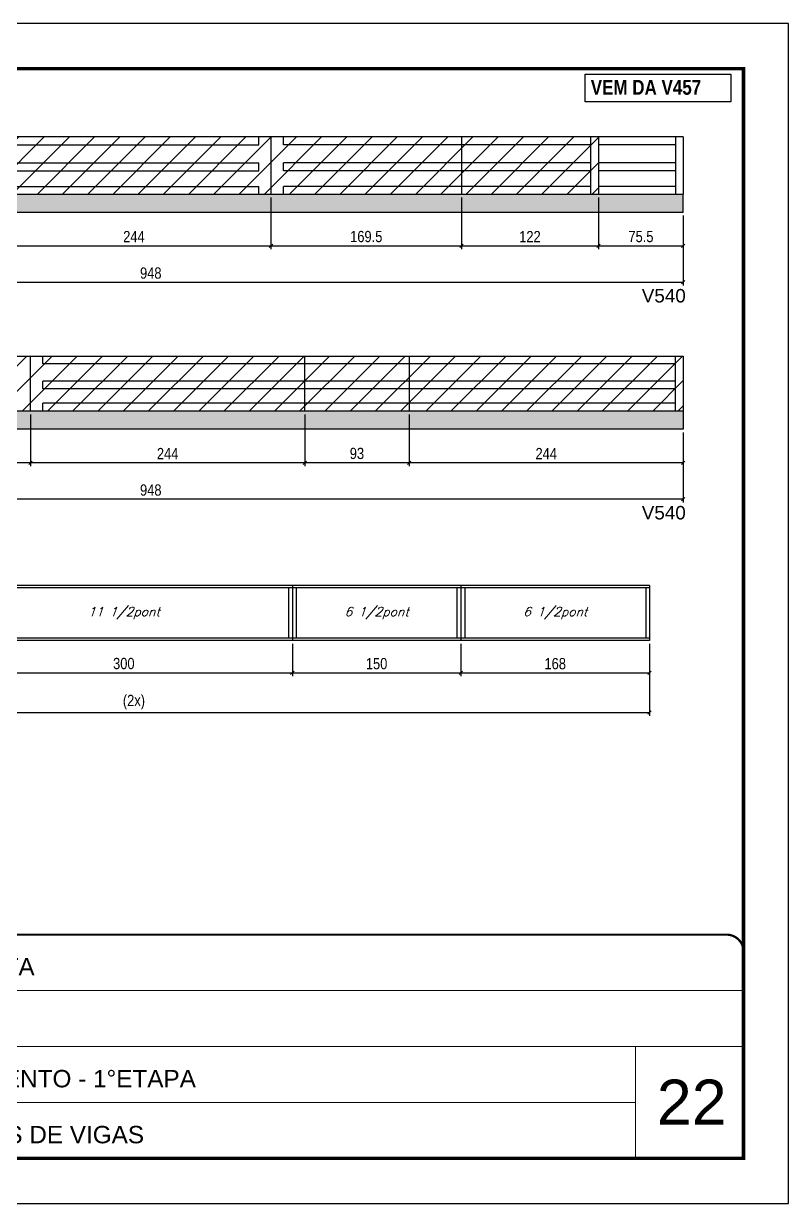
# Model space of a CAD drawing. Extents: x 3309 to 9563, y -2522 to 14608.
# Drawn here: x 5712 to 6393, y 7815 to 8865 of the extents above; entities that cross this region are included whole.
import ezdxf

# ---------------------------------------------------------------- set-up
doc = ezdxf.new("R2010")
doc.units = 0
doc.header["$PDMODE"] = 35
doc.header["$PDSIZE"] = -10
doc.linetypes.add('CONTINUO', pattern=[0])
doc.linetypes.add('DASHED', pattern=[0.75, 0.5, -0.25])
for name, color, linetype in [('5', 5, 'Continuous'), ('COTA', 241, 'Continuous'), ('NOMENCLATURA', 7, 'Continuous'), ('Painéis', 200, 'Continuous'), ('SARR_2.2x7', 40, 'Continuous'), ('SARR_3.5x7', 81, 'Continuous'), ('texto', 7, 'Continuous')]:
    doc.layers.add(name, color=color, linetype=linetype)
for name, color, linetype, lineweight in [('CARIMBO', 255, 'Continuous', 9), ('Folhas', 255, 'Continuous', 9), ('Hachura', 251, 'Continuous', 9), ('SARRAFO DE PRESSAO', 251, 'DASHED', 9)]:
    doc.layers.add(name, color=color, linetype=linetype, lineweight=lineweight)
doc.layers.add('Laje_Perimetro', color=7, linetype='Continuous', plot=False)
doc.styles.add('ARIAL', font='arial.ttf')
doc.styles.add('COTA TECNICA', font='techl___.ttf', dxfattribs={"height": 10})
doc.styles.add('Romans', font='romans.shx')
doc.styles.get("Standard").update_dxf_attribs({"font": 'arial.ttf'})
doc.styles.add('TECNICA', font='techb___.ttf', dxfattribs={"height": 10})
doc.styles.add('Tecnologia', font='')
doc.styles.get('Tecnologia').set_extended_font_data('Forgotten Futurist')
doc.dimstyles.new('PAINEL', dxfattribs={"dimtxt": 10, "dimasz": 3, "dimexe": 3, "dimexo": 3, "dimgap": 3, "dimtad": 1, "dimdec": 1, "dimzin": 12, "dimdsep": 46, "dimtxsty": 'COTA TECNICA', "dimblk1": 'OBLIQUE', "dimblk2": 'OBLIQUE', "dimsah": 1, "dimcen": 0.9, "dimclrd": 4, "dimclre": 4, "dimclrt": 240, "dimadec": 1, "dimazin": 3, "dimtfac": 1, "dimtdec": 1, "dimtmove": 0, "dimatfit": 3, "dimfxl": 1, "dimtolj": 1, "dimtzin": 12, "dimarcsym": 0})
pattern_1 = [(45, (0, -19.58), (-11.22532, 11.22532), [])]

# ---------------------------------------------------------------- blocks, each defined once
blk = doc.blocks.new('9999999999')
at = {"color": 30, "linetype": 'CONTINUO'}
for p, q in [((98564.6, 34230.2), (98564.6, 34429.4)), ((98564.6, 34379.6), (99584, 34379.6)), ((98564.6, 34329.8), (99488, 34329.8)), ((99584, 34329.8), (99488, 34329.8)), ((99488, 34329.8), (99488, 34230.2)), ((98564.6, 34280), (99488, 34280))]:
    blk.add_line(p, q, dxfattribs=at)
at = {"color": 30, "linetype": 'CONTINUO', "const_width": 2}
blk.add_lwpolyline([(99584, 34230.2), (99584, 34414.4, 0.414214), (99569, 34429.4), (98229, 34429.4, 0.414214), (98214, 34414.4), (98214, 34245.2, 0.414214), (98229, 34230.2), (99584, 34230.2)], format="xyb", dxfattribs=at)
at = {"layer": 'Folhas'}
blk.add_lwpolyline([(98139, 34190.2), (99624, 34190.2), (99624, 35240.2), (98139, 35240.2)], close=True, dxfattribs=at)
at = {"layer": 'Folhas', "color": 30, "const_width": 3}
blk.add_lwpolyline([(98214, 34230.2), (99584, 34230.2), (99584, 35200.2), (98214, 35200.2)], close=True, dxfattribs=at)
at = {"color": 7, "linetype": 'Continuous', "ltscale": 5, "style": 'ARIAL'}
for s, height, p in [('ZAMBETTA', 15.48, (98837.7, 34393.1)), ('LUXOR', 15.48, (98837.7, 34343.3)), ('2°PAVIMENTO - 1°ETAPA', 15.483, (98837.7, 34293.5)), ('NOVA SISTEMAS CONSTRUTIVOS', 11.059, (98263.2, 34267.2)), ('LATERAIS DE VIGAS', 15.483, (98837.7, 34243.7))]:
    blk.add_text(s, height=height, dxfattribs=at).set_placement(p)
at = {"layer": 'Folhas', "color": 7, "style": 'Tecnologia', "width": 1.5}
for s, p in [('CLIENTE:', (98573.7, 34397.2)), ('OBRA:', (98573.7, 34347.3)), ('PAVIMENTO:', (98573.7, 34297.5)), ('PROJETO:', (98573.7, 34247.7))]:
    blk.add_text(s, height=14, dxfattribs=at).set_placement(p)
blk = doc.blocks.new('_Oblique')
at = {"color": 0, "linetype": 'ByBlock', "lineweight": -2}
blk.add_line((-0.5, -0.5), (0.5, 0.5), dxfattribs=at)
blk = doc.blocks.new('*D1628')
at = {"layer": 'COTA', "color": 4, "lineweight": -2, "transparency": 16777216}
for p, q in [((5351.3, 8694.1), (5351.3, 8631.8)), ((6299.3, 8694.1), (6299.3, 8631.8)), ((5351.3, 8634.8), (6299.3, 8634.8))]:
    blk.add_line(p, q, dxfattribs=at)
at = {"layer": 'Defpoints', "color": 0, "transparency": 16777216}
for p in [(5351.3, 8697.1), (6299.3, 8697.1), (6299.3, 8634.8)]:
    blk.add_point(p, dxfattribs=at)
at = {"layer": 'COTA', "color": 4, "lineweight": -2, "transparency": 16777216, "xscale": 3, "yscale": 3, "zscale": 3, "rotation": 180}
blk.add_blockref('_Oblique', (5351.3, 8634.8), dxfattribs=at)
at = {"layer": 'COTA', "color": 4, "lineweight": -2, "transparency": 16777216, "xscale": 3, "yscale": 3, "zscale": 3}
blk.add_blockref('_Oblique', (6299.3, 8634.8), dxfattribs=at)
at = {"layer": 'COTA', "color": 240, "transparency": 16777216, "insert": (5825.3, 8642.9), "char_height": 10, "attachment_point": 5, "style": 'COTA TECNICA'}
blk.add_mtext('\\A1;948', dxfattribs=at)
blk = doc.blocks.new('*D1627')
at = {"layer": 'COTA', "color": 4, "lineweight": -2, "transparency": 16777216}
for p, q in [((5688.3, 8710.1), (5688.3, 8664.3)), ((5932.3, 8710.1), (5932.3, 8664.3)), ((5688.3, 8667.3), (5932.3, 8667.3))]:
    blk.add_line(p, q, dxfattribs=at)
at = {"layer": 'Defpoints', "color": 0, "transparency": 16777216}
for p in [(5688.3, 8713.1), (5932.3, 8713.1), (5932.3, 8667.3)]:
    blk.add_point(p, dxfattribs=at)
at = {"layer": 'COTA', "color": 4, "lineweight": -2, "transparency": 16777216, "xscale": 3, "yscale": 3, "zscale": 3, "rotation": 180}
blk.add_blockref('_Oblique', (5688.3, 8667.3), dxfattribs=at)
at = {"layer": 'COTA', "color": 4, "lineweight": -2, "transparency": 16777216, "xscale": 3, "yscale": 3, "zscale": 3}
blk.add_blockref('_Oblique', (5932.3, 8667.3), dxfattribs=at)
at = {"layer": 'COTA', "color": 240, "transparency": 16777216, "insert": (5810.3, 8675.4), "char_height": 10, "attachment_point": 5, "style": 'COTA TECNICA'}
blk.add_mtext('\\A1;244', dxfattribs=at)
blk = doc.blocks.new('*D1632')
at = {"layer": 'COTA', "color": 4, "lineweight": -2, "transparency": 16777216}
for p, q in [((5932.3, 8710.1), (5932.3, 8664.3)), ((6101.8, 8710.1), (6101.8, 8664.3)), ((5932.3, 8667.3), (6101.8, 8667.3))]:
    blk.add_line(p, q, dxfattribs=at)
at = {"layer": 'Defpoints', "color": 0, "transparency": 16777216}
for p in [(5932.3, 8713.1), (6101.8, 8713.1), (6101.8, 8667.3)]:
    blk.add_point(p, dxfattribs=at)
at = {"layer": 'COTA', "color": 4, "lineweight": -2, "transparency": 16777216, "xscale": 3, "yscale": 3, "zscale": 3, "rotation": 180}
blk.add_blockref('_Oblique', (5932.3, 8667.3), dxfattribs=at)
at = {"layer": 'COTA', "color": 4, "lineweight": -2, "transparency": 16777216, "xscale": 3, "yscale": 3, "zscale": 3}
blk.add_blockref('_Oblique', (6101.8, 8667.3), dxfattribs=at)
at = {"layer": 'COTA', "color": 240, "transparency": 16777216, "insert": (6017.1, 8675.4), "char_height": 10, "attachment_point": 5, "style": 'COTA TECNICA'}
blk.add_mtext('\\A1;169.5', dxfattribs=at)
blk = doc.blocks.new('*D1633')
at = {"layer": 'COTA', "color": 4, "lineweight": -2, "transparency": 16777216}
for p, q in [((6101.8, 8710.1), (6101.8, 8664.3)), ((6223.8, 8710.1), (6223.8, 8664.3)), ((6101.8, 8667.3), (6223.8, 8667.3))]:
    blk.add_line(p, q, dxfattribs=at)
at = {"layer": 'Defpoints', "color": 0, "transparency": 16777216}
for p in [(6101.8, 8713.1), (6223.8, 8713.1), (6223.8, 8667.3)]:
    blk.add_point(p, dxfattribs=at)
at = {"layer": 'COTA', "color": 4, "lineweight": -2, "transparency": 16777216, "xscale": 3, "yscale": 3, "zscale": 3, "rotation": 180}
blk.add_blockref('_Oblique', (6101.8, 8667.3), dxfattribs=at)
at = {"layer": 'COTA', "color": 4, "lineweight": -2, "transparency": 16777216, "xscale": 3, "yscale": 3, "zscale": 3}
blk.add_blockref('_Oblique', (6223.8, 8667.3), dxfattribs=at)
at = {"layer": 'COTA', "color": 240, "transparency": 16777216, "insert": (6162.8, 8675.4), "char_height": 10, "attachment_point": 5, "style": 'COTA TECNICA'}
blk.add_mtext('\\A1;122', dxfattribs=at)
blk = doc.blocks.new('*D1634')
at = {"layer": 'COTA', "color": 4, "lineweight": -2, "transparency": 16777216}
for p, q in [((6223.8, 8710.1), (6223.8, 8664.3)), ((6299.3, 8694.1), (6299.3, 8664.3)), ((6223.8, 8667.3), (6299.3, 8667.3))]:
    blk.add_line(p, q, dxfattribs=at)
at = {"layer": 'Defpoints', "color": 0, "transparency": 16777216}
for p in [(6223.8, 8713.1), (6299.3, 8697.1), (6299.3, 8667.3)]:
    blk.add_point(p, dxfattribs=at)
at = {"layer": 'COTA', "color": 4, "lineweight": -2, "transparency": 16777216, "xscale": 3, "yscale": 3, "zscale": 3, "rotation": 180}
blk.add_blockref('_Oblique', (6223.8, 8667.3), dxfattribs=at)
at = {"layer": 'COTA', "color": 4, "lineweight": -2, "transparency": 16777216, "xscale": 3, "yscale": 3, "zscale": 3}
blk.add_blockref('_Oblique', (6299.3, 8667.3), dxfattribs=at)
at = {"layer": 'COTA', "color": 240, "transparency": 16777216, "insert": (6261.6, 8675.4), "char_height": 10, "attachment_point": 5, "style": 'COTA TECNICA'}
blk.add_mtext('\\A1;75.5', dxfattribs=at)
blk = doc.blocks.new('*D1635')
at = {"layer": 'COTA', "color": 4, "lineweight": -2, "transparency": 16777216}
for p, q in [((5351.3, 8501.1), (5351.3, 8438.7)), ((6299.3, 8501.1), (6299.3, 8438.7)), ((6299.3, 8441.7), (5351.3, 8441.7))]:
    blk.add_line(p, q, dxfattribs=at)
at = {"layer": 'Defpoints', "color": 0, "transparency": 16777216}
for p in [(5351.3, 8504.1), (6299.3, 8504.1), (5351.3, 8441.7)]:
    blk.add_point(p, dxfattribs=at)
at = {"layer": 'COTA', "color": 4, "lineweight": -2, "transparency": 16777216, "xscale": 3, "yscale": 3, "zscale": 3, "rotation": 180}
blk.add_blockref('_Oblique', (5351.3, 8441.7), dxfattribs=at)
at = {"layer": 'COTA', "color": 4, "lineweight": -2, "transparency": 16777216, "xscale": 3, "yscale": 3, "zscale": 3}
blk.add_blockref('_Oblique', (6299.3, 8441.7), dxfattribs=at)
at = {"layer": 'COTA', "color": 240, "transparency": 16777216, "insert": (5825.3, 8449.8), "char_height": 10, "attachment_point": 5, "style": 'COTA TECNICA'}
blk.add_mtext('\\A1;948', dxfattribs=at)
blk = doc.blocks.new('*D1637')
at = {"layer": 'COTA', "color": 4, "lineweight": -2, "transparency": 16777216}
for p, q in [((6055.3, 8517.1), (6055.3, 8471.2)), ((6299.3, 8501.1), (6299.3, 8471.2)), ((6299.3, 8474.2), (6055.3, 8474.2))]:
    blk.add_line(p, q, dxfattribs=at)
at = {"layer": 'Defpoints', "color": 0, "transparency": 16777216}
for p in [(6055.3, 8520.1), (6299.3, 8504.1), (6055.3, 8474.2)]:
    blk.add_point(p, dxfattribs=at)
at = {"layer": 'COTA', "color": 4, "lineweight": -2, "transparency": 16777216, "xscale": 3, "yscale": 3, "zscale": 3, "rotation": 180}
blk.add_blockref('_Oblique', (6055.3, 8474.2), dxfattribs=at)
at = {"layer": 'COTA', "color": 4, "lineweight": -2, "transparency": 16777216, "xscale": 3, "yscale": 3, "zscale": 3}
blk.add_blockref('_Oblique', (6299.3, 8474.2), dxfattribs=at)
at = {"layer": 'COTA', "color": 240, "transparency": 16777216, "insert": (6177.3, 8482.3), "char_height": 10, "attachment_point": 5, "style": 'COTA TECNICA'}
blk.add_mtext('\\A1;244', dxfattribs=at)
blk = doc.blocks.new('*D1636')
at = {"layer": 'COTA', "color": 4, "lineweight": -2, "transparency": 16777216}
for p, q in [((5718.3, 8517.1), (5718.3, 8471.2)), ((5962.3, 8517.1), (5962.3, 8471.2)), ((5962.3, 8474.2), (5718.3, 8474.2))]:
    blk.add_line(p, q, dxfattribs=at)
at = {"layer": 'Defpoints', "color": 0, "transparency": 16777216}
for p in [(5718.3, 8520.1), (5962.3, 8520.1), (5718.3, 8474.2)]:
    blk.add_point(p, dxfattribs=at)
at = {"layer": 'COTA', "color": 4, "lineweight": -2, "transparency": 16777216, "xscale": 3, "yscale": 3, "zscale": 3, "rotation": 180}
blk.add_blockref('_Oblique', (5718.3, 8474.2), dxfattribs=at)
at = {"layer": 'COTA', "color": 4, "lineweight": -2, "transparency": 16777216, "xscale": 3, "yscale": 3, "zscale": 3}
blk.add_blockref('_Oblique', (5962.3, 8474.2), dxfattribs=at)
at = {"layer": 'COTA', "color": 240, "transparency": 16777216, "insert": (5840.3, 8482.3), "char_height": 10, "attachment_point": 5, "style": 'COTA TECNICA'}
blk.add_mtext('\\A1;244', dxfattribs=at)
blk = doc.blocks.new('*D1638')
at = {"layer": 'COTA', "color": 4, "lineweight": -2, "transparency": 16777216}
for p, q in [((5962.3, 8517.1), (5962.3, 8471.2)), ((6055.3, 8517.1), (6055.3, 8471.2)), ((6055.3, 8474.2), (5962.3, 8474.2))]:
    blk.add_line(p, q, dxfattribs=at)
at = {"layer": 'Defpoints', "color": 0, "transparency": 16777216}
for p in [(5962.3, 8520.1), (6055.3, 8520.1), (5962.3, 8474.2)]:
    blk.add_point(p, dxfattribs=at)
at = {"layer": 'COTA', "color": 4, "lineweight": -2, "transparency": 16777216, "xscale": 3, "yscale": 3, "zscale": 3, "rotation": 180}
blk.add_blockref('_Oblique', (5962.3, 8474.2), dxfattribs=at)
at = {"layer": 'COTA', "color": 4, "lineweight": -2, "transparency": 16777216, "xscale": 3, "yscale": 3, "zscale": 3}
blk.add_blockref('_Oblique', (6055.3, 8474.2), dxfattribs=at)
at = {"layer": 'COTA', "color": 240, "transparency": 16777216, "insert": (6008.8, 8482.4), "char_height": 10, "attachment_point": 5, "style": 'COTA TECNICA'}
blk.add_mtext('\\A1;93', dxfattribs=at)
blk = doc.blocks.new('*D1639')
at = {"layer": 'COTA', "color": 4, "lineweight": -2, "transparency": 16777216}
for p, q in [((5474.3, 8517.1), (5474.3, 8471.2)), ((5718.3, 8517.1), (5718.3, 8471.2)), ((5718.3, 8474.2), (5474.3, 8474.2))]:
    blk.add_line(p, q, dxfattribs=at)
at = {"layer": 'Defpoints', "color": 0, "transparency": 16777216}
for p in [(5474.3, 8520.1), (5718.3, 8520.1), (5474.3, 8474.2)]:
    blk.add_point(p, dxfattribs=at)
at = {"layer": 'COTA', "color": 4, "lineweight": -2, "transparency": 16777216, "xscale": 3, "yscale": 3, "zscale": 3, "rotation": 180}
blk.add_blockref('_Oblique', (5474.3, 8474.2), dxfattribs=at)
at = {"layer": 'COTA', "color": 4, "lineweight": -2, "transparency": 16777216, "xscale": 3, "yscale": 3, "zscale": 3}
blk.add_blockref('_Oblique', (5718.3, 8474.2), dxfattribs=at)
at = {"layer": 'COTA', "color": 240, "transparency": 16777216, "insert": (5596.3, 8482.3), "char_height": 10, "attachment_point": 5, "style": 'COTA TECNICA'}
blk.add_mtext('\\A1;244', dxfattribs=at)
blk = doc.blocks.new('*D1644')
at = {"layer": 'COTA', "color": 4, "lineweight": -2, "transparency": 16777216}
for p, q in [((5651.3, 8312.9), (5651.3, 8284.2)), ((5951.3, 8312.9), (5951.3, 8284.2)), ((5651.3, 8287.2), (5951.3, 8287.2))]:
    blk.add_line(p, q, dxfattribs=at)
at = {"layer": 'Defpoints', "color": 0, "transparency": 16777216}
for p in [(5651.3, 8315.9, 0), (5951.3, 8315.9, 0), (5951.3, 8287.2)]:
    blk.add_point(p, dxfattribs=at)
at = {"layer": 'COTA', "color": 4, "lineweight": -2, "transparency": 16777216, "xscale": 3, "yscale": 3, "zscale": 3, "rotation": 180}
blk.add_blockref('_Oblique', (5651.3, 8287.2), dxfattribs=at)
at = {"layer": 'COTA', "color": 4, "lineweight": -2, "transparency": 16777216, "xscale": 3, "yscale": 3, "zscale": 3}
blk.add_blockref('_Oblique', (5951.3, 8287.2), dxfattribs=at)
at = {"layer": 'COTA', "color": 240, "transparency": 16777216, "insert": (5801.3, 8295.4), "char_height": 10, "attachment_point": 5, "style": 'COTA TECNICA'}
blk.add_mtext('\\A1;300', dxfattribs=at)
blk = doc.blocks.new('*D1645')
at = {"layer": 'COTA', "color": 4, "lineweight": -2, "transparency": 16777216}
for p, q in [((5951.3, 8312.9), (5951.3, 8284.2)), ((6101.3, 8312.9), (6101.3, 8284.2)), ((5951.3, 8287.2), (6101.3, 8287.2))]:
    blk.add_line(p, q, dxfattribs=at)
at = {"layer": 'Defpoints', "color": 0, "transparency": 16777216}
for p in [(5951.3, 8315.9, 0), (6101.3, 8315.9, 0), (6101.3, 8287.2)]:
    blk.add_point(p, dxfattribs=at)
at = {"layer": 'COTA', "color": 4, "lineweight": -2, "transparency": 16777216, "xscale": 3, "yscale": 3, "zscale": 3, "rotation": 180}
blk.add_blockref('_Oblique', (5951.3, 8287.2), dxfattribs=at)
at = {"layer": 'COTA', "color": 4, "lineweight": -2, "transparency": 16777216, "xscale": 3, "yscale": 3, "zscale": 3}
blk.add_blockref('_Oblique', (6101.3, 8287.2), dxfattribs=at)
at = {"layer": 'COTA', "color": 240, "transparency": 16777216, "insert": (6026.3, 8295.3), "char_height": 10, "attachment_point": 5, "style": 'COTA TECNICA'}
blk.add_mtext('\\A1;150', dxfattribs=at)
blk = doc.blocks.new('*D1646')
at = {"layer": 'COTA', "color": 4, "lineweight": -2, "transparency": 16777216}
for p, q in [((5351.3, 8312.9), (5351.3, 8248.9)), ((6269.3, 8312.9), (6269.3, 8248.9)), ((5351.3, 8251.9), (6269.3, 8251.9))]:
    blk.add_line(p, q, dxfattribs=at)
at = {"layer": 'Defpoints', "color": 0, "transparency": 16777216}
for p in [(5351.3, 8315.9, 0), (6269.3, 8315.9, 0), (6269.3, 8251.9)]:
    blk.add_point(p, dxfattribs=at)
at = {"layer": 'COTA', "color": 4, "lineweight": -2, "transparency": 16777216, "xscale": 3, "yscale": 3, "zscale": 3, "rotation": 180}
blk.add_blockref('_Oblique', (5351.3, 8251.9), dxfattribs=at)
at = {"layer": 'COTA', "color": 4, "lineweight": -2, "transparency": 16777216, "xscale": 3, "yscale": 3, "zscale": 3}
blk.add_blockref('_Oblique', (6269.3, 8251.9), dxfattribs=at)
at = {"layer": 'COTA', "color": 240, "transparency": 16777216, "insert": (5810.3, 8261.1), "char_height": 10, "attachment_point": 5, "style": 'COTA TECNICA'}
blk.add_mtext('\\A1;(2x)', dxfattribs=at)
blk = doc.blocks.new('*D1647')
at = {"layer": 'COTA', "color": 4, "lineweight": -2, "transparency": 16777216}
for p, q in [((6101.3, 8312.9), (6101.3, 8284.2)), ((6269.3, 8312.9), (6269.3, 8284.2)), ((6101.3, 8287.2), (6269.3, 8287.2))]:
    blk.add_line(p, q, dxfattribs=at)
at = {"layer": 'Defpoints', "color": 0, "transparency": 16777216}
for p in [(6101.3, 8315.9), (6269.3, 8315.9, 0), (6269.3, 8287.2)]:
    blk.add_point(p, dxfattribs=at)
at = {"layer": 'COTA', "color": 4, "lineweight": -2, "transparency": 16777216, "xscale": 3, "yscale": 3, "zscale": 3, "rotation": 180}
blk.add_blockref('_Oblique', (6101.3, 8287.2), dxfattribs=at)
at = {"layer": 'COTA', "color": 4, "lineweight": -2, "transparency": 16777216, "xscale": 3, "yscale": 3, "zscale": 3}
blk.add_blockref('_Oblique', (6269.3, 8287.2), dxfattribs=at)
at = {"layer": 'COTA', "color": 240, "transparency": 16777216, "insert": (6185.3, 8295.3), "char_height": 10, "attachment_point": 5, "style": 'COTA TECNICA'}
blk.add_mtext('\\A1;168', dxfattribs=at)

msp = doc.modelspace()

# ---------------------------------------------------------------- hatches: boundary and pattern name
at = {"layer": 'COTA'}
h = msp.add_hatch(dxfattribs=at)
h.set_pattern_fill('AR-CONC', color=256, scale=0.03)
h.set_pattern_definition([(50, (0, -19.58), (5.46554, -0.4781726), [0.5715, -6.2865]), (355, (0, -19.58), (-1.0573026, 5.7317054), [0.4572, -5.0292175]), (100.451445, (0.4555, -19.6197), (4.4082374, 5.2535326), [0.4857003, -5.3427073]), (46.1842, (0, -18.056), (8.1323712, -1.26127), [0.85725, -9.42975]), (96.63556, (0.678, -18.161), (7.122124, 7.422784), [0.728551, -8.014068]), (351.18415, (0, -18.056), (7.122124, 7.422784), [0.685799, -7.543792]), (21, (0.762, -18.437), (4.5484317, -3.067956), [0.5715, -6.2865]), (326, (0.762, -18.437), (1.8540609, 5.525639), [0.4572, -5.0292]), (71.451445, (1.141, -18.6925), (6.4024926, 2.457683), [0.4857003, -5.342698]), (37.5, (0, -19.5798), (0.0926581, 2.53665117), [0, -4.96824, 0, -5.1054, 0, -5.04825]), (7.5, (0, -19.5798), (2.0045899, 3.00541724), [0, -2.91084, 0, -4.85394, 0, -1.92405]), (327.5, (-1.6993, -19.5798), (4.06771786, -0.17186232), [0, -1.905, 0, -5.9436, 0, -7.8867]), (317.5, (-2.4613, -19.5798), (4.4438754, 0.7627947), [0, -2.4765, 0, -3.94716, 0, -5.6007])])
h.paths.add_polyline_path([(6299.33, 8697.15), (6299.33, 8713.15), (5351.33, 8713.15), (5351.33, 8697.15)])
h = msp.add_hatch(dxfattribs=at)
h.set_pattern_fill('AR-CONC', color=256, scale=0.03)
h.set_pattern_definition([(50, (0, -212.674), (5.46554, -0.4781726), [0.5715, -6.2865]), (355, (0, -212.674), (-1.0573026, 5.7317054), [0.4572, -5.0292175]), (100.451445, (0.4555, -212.714), (4.4082374, 5.2535326), [0.4857003, -5.3427073]), (46.1842, (0, -211.15), (8.1323712, -1.26127), [0.85725, -9.42975]), (96.63556, (0.678, -211.255), (7.122124, 7.422784), [0.728551, -8.014068]), (351.18415, (0, -211.15), (7.122124, 7.422784), [0.685799, -7.543792]), (21, (0.762, -211.531), (4.5484317, -3.067956), [0.5715, -6.2865]), (326, (0.762, -211.531), (1.8540609, 5.525639), [0.4572, -5.0292]), (71.451445, (1.141, -211.7867), (6.4024926, 2.457683), [0.4857003, -5.342698]), (37.5, (0, -212.674), (0.0926581, 2.53665117), [0, -4.96824, 0, -5.1054, 0, -5.04825]), (7.5, (0, -212.674), (2.0045899, 3.00541724), [0, -2.91084, 0, -4.85394, 0, -1.92405]), (327.5, (-1.6993, -212.674), (4.06771786, -0.17186232), [0, -1.905, 0, -5.9436, 0, -7.8867]), (317.5, (-2.4613, -212.674), (4.4438754, 0.7627947), [0, -2.4765, 0, -3.94716, 0, -5.6007])])
h.paths.add_polyline_path([(6299.33, 8504.05), (6299.33, 8520.05), (5351.33, 8520.05), (5351.33, 8504.05)])
at = {"layer": 'Hachura', "linetype": 'ByBlock'}
h = msp.add_hatch(dxfattribs=at)
h.set_pattern_fill('ANSI31', color=256, scale=5)
h.set_pattern_definition(pattern_1)
h.paths.add_polyline_path([(5595.33, 8764.15), (5351.33, 8764.15), (5351.33, 8713.15), (5595.33, 8713.15)])
h.paths.add_polyline_path([(5688.33, 8764.15), (5595.33, 8764.15), (5595.33, 8713.15), (5688.33, 8713.15)])
h.paths.add_polyline_path([(5932.33, 8764.15), (5688.33, 8764.15), (5688.33, 8713.15), (5932.33, 8713.15)])
h.paths.add_polyline_path([(6101.83, 8764.15), (5932.33, 8764.15), (5932.33, 8713.15), (6101.83, 8713.15)])
h.paths.add_polyline_path([(6223.83, 8764.15), (6101.83, 8764.15), (6101.83, 8713.15), (6223.83, 8713.15)])
h = msp.add_hatch(dxfattribs=at)
h.set_pattern_fill('ANSI31', color=256, scale=5)
h.set_pattern_definition(pattern_1)
h.paths.add_polyline_path([(5718.33, 8569.05), (5474.33, 8569.05), (5474.33, 8520.05), (5718.33, 8520.05)])
h.paths.add_polyline_path([(5962.33, 8569.05), (5718.33, 8569.05), (5718.33, 8520.05), (5962.33, 8520.05)])
h.paths.add_polyline_path([(6055.33, 8569.05), (5962.33, 8569.05), (5962.33, 8520.05), (6055.33, 8520.05)])
h.paths.add_polyline_path([(6299.33, 8569.05), (6055.33, 8569.05), (6055.33, 8520.05), (6299.33, 8520.05)])

# ---------------------------------------------------------------- linework, layer by layer
at = {"layer": 'COTA'}
for p, q in [((6299.33, 8697.15), (6299.33, 8713.15)), ((5351.33, 8697.15), (6299.33, 8697.15)), ((6299.33, 8520.05), (6299.33, 8504.05)), ((6299.33, 8504.05), (5351.33, 8504.05))]:
    msp.add_line(p, q, dxfattribs=at)
at = {"layer": 'Laje_Perimetro'}
msp.add_lwpolyline([(6392.87, 8864.98), (4907.87, 8864.98), (4907.87, 7814.98), (6392.87, 7814.98)], close=True, dxfattribs=at)
at = {"layer": 'NOMENCLATURA'}
msp.add_lwpolyline([(6211.92, 8820), (6341.55, 8820), (6341.55, 8795.43), (6211.92, 8795.43)], close=True, dxfattribs=at)
at = {"layer": 'Painéis', "linetype": 'ByBlock'}
for p, q in [((6299.33, 8764.15), (5351.33, 8764.15)), ((5932.33, 8713.15), (5932.33, 8764.15)), ((6101.83, 8764.15), (6101.83, 8713.15)), ((6223.83, 8764.15), (6223.83, 8713.15)), ((6299.33, 8764.15), (6299.33, 8713.15)), ((5351.33, 8713.15), (6299.33, 8713.15)), ((5351.33, 8569.05), (6299.33, 8569.05)), ((5718.33, 8520.05), (5718.33, 8569.05)), ((5962.33, 8520.05), (5962.33, 8569.05)), ((6055.33, 8569.05), (6055.33, 8520.05)), ((6299.33, 8569.05), (6299.33, 8520.05)), ((6299.33, 8520.05), (5351.33, 8520.05))]:
    msp.add_line(p, q, dxfattribs=at)
at = {"layer": 'SARR_2.2x7', "linetype": 'Continuous'}
for p, q in [((5688.33, 8757.15), (5921.33, 8757.15)), ((5921.33, 8757.15), (5921.33, 8764.15)), ((5943.33, 8757.15), (5943.33, 8764.15)), ((6101.83, 8757.15), (5943.33, 8757.15)), ((6216.83, 8757.15), (6101.83, 8757.15)), ((6216.83, 8764.15), (6216.83, 8713.15)), ((6292.33, 8757.15), (6223.83, 8757.15)), ((6292.33, 8764.15), (6292.33, 8713.15)), ((5688.33, 8740.98), (5921.33, 8740.98)), ((5921.33, 8733.98), (5921.33, 8740.98)), ((5943.33, 8733.98), (5943.33, 8740.98)), ((6101.83, 8740.98), (5943.33, 8740.98)), ((6216.83, 8740.98), (6101.83, 8740.98)), ((6292.33, 8740.98), (6223.83, 8740.98)), ((5688.33, 8733.98), (5921.33, 8733.98)), ((6101.83, 8733.98), (5943.33, 8733.98)), ((6216.83, 8733.98), (6101.83, 8733.98)), ((6292.33, 8733.98), (6223.83, 8733.98)), ((5688.33, 8720.15), (5921.33, 8720.15)), ((5921.33, 8713.15), (5921.33, 8720.15)), ((5943.33, 8713.15), (5943.33, 8720.15)), ((6101.83, 8720.15), (5943.33, 8720.15)), ((6216.83, 8720.15), (6101.83, 8720.15)), ((6292.33, 8720.15), (6223.83, 8720.15)), ((5729.33, 8562.05), (5729.33, 8569.05)), ((6292.33, 8520.05), (6292.33, 8569.05)), ((5962.33, 8562.05), (5729.33, 8562.05)), ((6055.33, 8562.05), (5962.33, 8562.05)), ((6292.33, 8562.05), (6055.33, 8562.05)), ((5729.33, 8539.89), (5729.33, 8546.89)), ((5962.33, 8546.89), (5729.33, 8546.89)), ((5962.33, 8539.89), (5729.33, 8539.89)), ((6055.33, 8546.89), (5962.33, 8546.89)), ((6055.33, 8539.89), (5962.33, 8539.89)), ((6292.33, 8546.89), (6055.33, 8546.89)), ((6292.33, 8539.89), (6055.33, 8539.89)), ((5729.33, 8520.05), (5729.33, 8527.05)), ((5962.33, 8527.05), (5729.33, 8527.05)), ((6055.33, 8527.05), (5962.33, 8527.05)), ((6292.33, 8527.05), (6055.33, 8527.05)), ((5951.33, 8364.88, 0), (5651.33, 8364.88, 0)), ((5951.33, 8362.68, 0), (5651.33, 8362.68, 0)), ((6101.33, 8364.88, 0), (5951.33, 8364.88, 0)), ((6101.33, 8362.68, 0), (5951.33, 8362.68, 0)), ((6269.33, 8364.88, 0), (6101.33, 8364.88, 0)), ((6269.33, 8362.68, 0), (6101.33, 8362.68, 0)), ((5951.33, 8318.08, 0), (5651.33, 8318.08, 0)), ((6101.33, 8318.08, 0), (5951.33, 8318.08, 0)), ((6269.33, 8318.08, 0), (6101.33, 8318.08, 0)), ((5951.33, 8315.88, 0), (5651.33, 8315.88, 0)), ((6101.33, 8315.88, 0), (5951.33, 8315.88, 0)), ((6269.33, 8315.88, 0), (6101.33, 8315.88, 0))]:
    msp.add_line(p, q, dxfattribs=at)
at = {"layer": 'SARR_3.5x7'}
for p, q in [((5947.83, 8362.68, 0), (5947.83, 8318.08, 0)), ((5951.33, 8364.88, 0), (5951.33, 8315.88, 0)), ((5954.83, 8362.68, 0), (5954.83, 8318.08, 0)), ((6097.83, 8362.68, 0), (6097.83, 8318.08, 0)), ((6101.33, 8364.88, 0), (6101.33, 8315.88, 0)), ((6104.83, 8362.68, 0), (6104.83, 8318.08, 0)), ((6265.83, 8362.68, 0), (6265.83, 8318.08, 0)), ((6269.33, 8364.88, 0), (6269.33, 8315.88, 0))]:
    msp.add_line(p, q, dxfattribs=at)

# ---------------------------------------------------------------- block references
at = {"layer": 'SARRAFO DE PRESSAO', "color": 6, "linetype": 'ByBlock'}
msp.add_blockref('9999999999', (-93231.11, -26375.22), dxfattribs=at)

# ---------------------------------------------------------------- texts
at = {"layer": '5', "linetype": 'Continuous'}
for p in [(6262.35, 8616.8), (6262.35, 8423.7)]:
    msp.add_text('V540', height=12, rotation=359.99996, dxfattribs=at).set_placement(p)
at = {"layer": 'CARIMBO', "style": 'ARIAL'}
msp.add_text('22', height=40, dxfattribs=at).set_placement((6275.73, 7885.13))
at = {"layer": 'NOMENCLATURA', "style": 'TECNICA'}
msp.add_text('VEM DA V457', height=13.2, dxfattribs=at).set_placement((6216.93, 8801.69))
at = {"layer": 'texto', "color": 2, "char_height": 8, "attachment_point": 5, "style": 'Romans'}
for s, insert in [('{\\Q19;\\C256;11 1/2pont}', (5801.33, 8340.38, 0)), ('{\\Q19;\\C256;6 1/2pont}', (6026.33, 8340.38, 0)), ('{\\Q19;\\C256;6 1/2pont}', (6185.33, 8340.38, 0))]:
    msp.add_mtext(s, dxfattribs=dict(at, insert=insert))

# ---------------------------------------------------------------- dimensions: what is measured, and where the dimension line sits
at = {"layer": 'COTA'}
for base, p1, p2, picture, middle in [((5932.33, 8667.3), (5688.33, 8713.15), (5932.33, 8713.15), '*D1627', (5810.33, 8675.37)), ((6223.83, 8667.3), (6101.83, 8713.15), (6223.83, 8713.15), '*D1633', (6162.83, 8675.35))]:
    dim = msp.add_linear_dim(base=base, p1=p1, p2=p2, dimstyle='PAINEL', override={"dimtmove": 1}, dxfattribs=at)
    dim.commit()
    dim.dimension.update_dxf_attribs({"geometry": picture, "text_midpoint": middle})
for base, p1, p2, picture, middle in [((6101.83, 8667.3), (5932.33, 8713.15), (6101.83, 8713.15), '*D1632', (6017.08, 8675.43)), ((6299.33, 8667.3), (6223.83, 8713.15), (6299.33, 8697.15), '*D1634', (6261.58, 8675.4)), ((5351.33, 8441.71), (6299.33, 8504.05), (5351.33, 8504.05), '*D1635', (5825.33, 8449.82)), ((5951.33, 8287.21), (5651.33, 8315.88, 0), (5951.33, 8315.88, 0), '*D1644', (5801.33, 8295.43)), ((6101.33, 8287.21), (5951.33, 8315.88, 0), (6101.33, 8315.88, 0), '*D1645', (6026.33, 8295.32)), ((6269.33, 8287.21), (6101.33, 8315.88), (6269.33, 8315.88, 0), '*D1647', (6185.33, 8295.34))]:
    dim = msp.add_linear_dim(base=base, p1=p1, p2=p2, dimstyle='PAINEL', dxfattribs=at)
    dim.commit()
    dim.dimension.update_dxf_attribs({"geometry": picture, "text_midpoint": middle})
for base, p1, p2, picture, middle in [((6299.33, 8634.81), (5351.33, 8697.15), (6299.33, 8697.15), '*D1628', (5825.33, 8642.91)), ((5474.33, 8474.2), (5718.33, 8520.05), (5474.33, 8520.05), '*D1639', (5596.33, 8482.27)), ((5962.33, 8474.2), (6055.33, 8520.05), (5962.33, 8520.05), '*D1638', (6008.83, 8482.45)), ((6055.33, 8474.2), (6299.33, 8504.05), (6055.33, 8520.05), '*D1637', (6177.33, 8482.27))]:
    dim = msp.add_linear_dim(base=base, p1=p1, p2=p2, angle=180, dimstyle='PAINEL', dxfattribs=at)
    dim.commit()
    dim.dimension.update_dxf_attribs({"geometry": picture, "text_midpoint": middle})
dim = msp.add_linear_dim(base=(5718.33, 8474.2), p1=(5962.33, 8520.05), p2=(5718.33, 8520.05), angle=180, dimstyle='PAINEL', override={"dimtmove": 1}, dxfattribs=at)
dim.commit()
dim.dimension.update_dxf_attribs({"geometry": '*D1636', "text_midpoint": (5840.33, 8482.27)})
dim = msp.add_linear_dim(base=(6269.33, 8251.89), p1=(5351.33, 8315.88, 0), p2=(6269.33, 8315.88, 0), text='(2x)', dimstyle='PAINEL', dxfattribs=at)
dim.commit()
dim.dimension.update_dxf_attribs({"geometry": '*D1646', "text_midpoint": (5810.33, 8261.12)})

doc.saveas('drawing.dxf')
